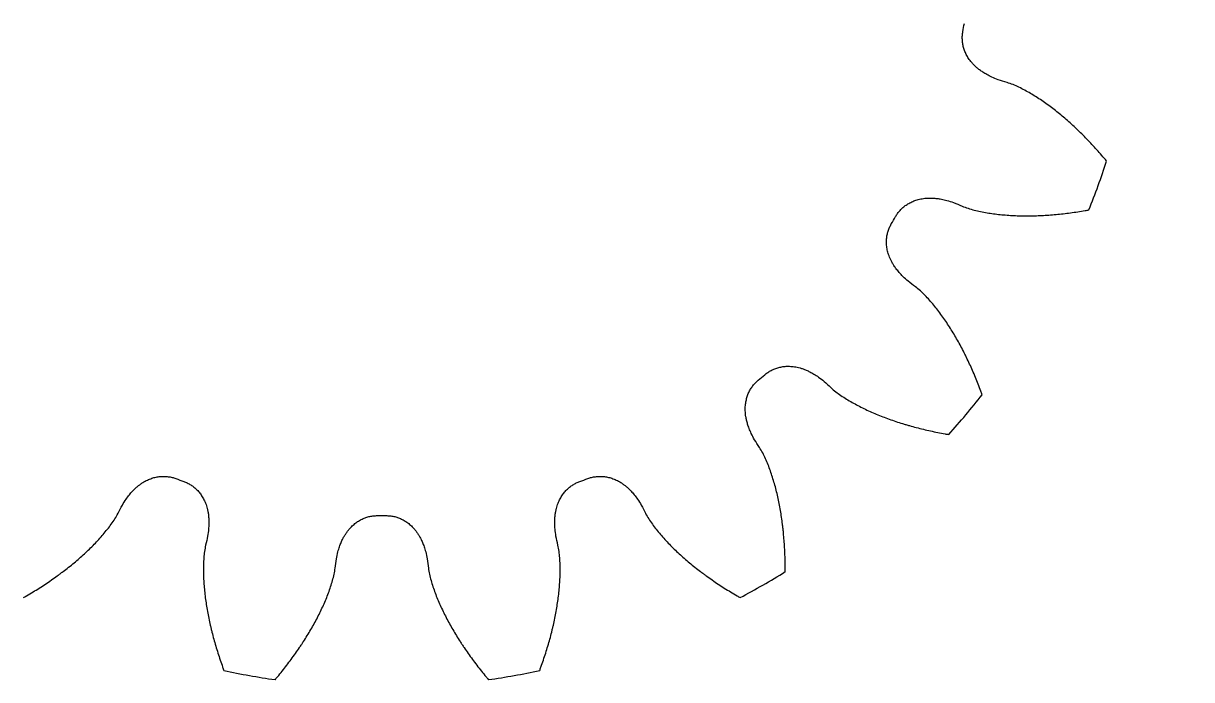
# Model space of a CAD drawing. Header units: millimetres. Extents: x -258 to 255, y -29 to 158.
# Drawn here: x -114.7 to -99.38, y 40.1 to 48.71 of the extents above; entities that cross this region are included whole.
import ezdxf

# ---------------------------------------------------------------- set-up
doc = ezdxf.new("R2010")
doc.units = ezdxf.units.MM
doc.linetypes.add('K5LT_BASIC', pattern=[0])
doc.layers.get('0').update_dxf_attribs({"lineweight": 25, "true_color": 0xffffff})
doc.layers.add('Системный слой', color=7, linetype='Continuous', true_color=0xffffff)

msp = doc.modelspace()

# ---------------------------------------------------------------- linework, layer by layer
at = {"color": 1, "true_color": 0xff0000}
msp.add_arc((-19.529, 150.471), 108.5, 180, 270, dxfattribs=at)
at = {"layer": 'Системный слой', "color": 150, "linetype": 'K5LT_BASIC', "true_color": 0x0080ff}
for radius, start, end in [(7.75, 349.5903, 350.4097), (10, 338.0472, 341.9528), (7.75, 329.5903, 330.4097), (7.75, 309.5903, 310.4097), (10, 318.0472, 321.9528), (7.75, 249.5903, 250.4097), (7.75, 289.5903, 290.4097), (7.75, 269.5903, 270.4097), (10, 298.0472, 301.9528), (10, 258.0472, 261.9528), (10, 278.0472, 281.9528)]:
    msp.add_arc((-110, 50), radius, start, end, dxfattribs=at)
for points, knots in [([(-101.798, 47.933), (-101.837, 47.943), (-101.876, 47.955), (-101.942, 47.98), (-101.971, 47.992), (-102.02, 48.015), (-102.042, 48.026), (-102.081, 48.047), (-102.098, 48.058), (-102.13, 48.078), (-102.144, 48.088), (-102.17, 48.108), (-102.182, 48.117), (-102.204, 48.136), (-102.214, 48.145), (-102.233, 48.164), (-102.242, 48.173), (-102.258, 48.191), (-102.266, 48.2), (-102.28, 48.218), (-102.287, 48.227), (-102.299, 48.245), (-102.305, 48.254), (-102.316, 48.271), (-102.321, 48.28), (-102.331, 48.297), (-102.335, 48.306), (-102.343, 48.324), (-102.347, 48.332), (-102.354, 48.35), (-102.357, 48.359), (-102.363, 48.376), (-102.366, 48.385), (-102.371, 48.402), (-102.373, 48.411), (-102.377, 48.428), (-102.378, 48.437), (-102.381, 48.454), (-102.382, 48.463), (-102.384, 48.48), (-102.384, 48.489), (-102.385, 48.506), (-102.385, 48.515), (-102.385, 48.532), (-102.385, 48.541), (-102.383, 48.558), (-102.383, 48.566), (-102.38, 48.583), (-102.379, 48.591), (-102.378, 48.6)], [0, 0, 0, 0, 5.854901, 5.854901, 10.269165, 10.269165, 13.779951, 13.779951, 16.693338, 16.693338, 19.19466, 19.19466, 21.401799, 21.401799, 23.392849, 23.392849, 25.221349, 25.221349, 26.925104, 26.925104, 28.531501, 28.531501, 30.060835, 30.060835, 31.528456, 31.528456, 32.946191, 32.946191, 34.323314, 34.323314, 35.667219, 35.667219, 36.983893, 36.983893, 38.278266, 38.278266, 39.554465, 39.554465, 40.816004, 40.816004, 42.06593, 42.06593, 43.306939, 43.306939, 44.541469, 44.541469, 45.771776, 45.771776, 47, 47, 47, 47]), ([(-100.885, 47.323), (-100.896, 47.334), (-100.907, 47.345), (-100.942, 47.376), (-100.964, 47.397), (-101.011, 47.438), (-101.034, 47.458), (-101.08, 47.497), (-101.104, 47.517), (-101.151, 47.555), (-101.174, 47.573), (-101.222, 47.609), (-101.246, 47.627), (-101.294, 47.662), (-101.318, 47.679), (-101.367, 47.712), (-101.392, 47.728), (-101.441, 47.759), (-101.466, 47.775), (-101.515, 47.804), (-101.54, 47.818), (-101.591, 47.845), (-101.616, 47.858), (-101.667, 47.882), (-101.693, 47.894), (-101.745, 47.915), (-101.771, 47.924), (-101.798, 47.933)], [15.448024, 15.448024, 15.448024, 15.448024, 16.439941, 16.439941, 18.416238, 18.416238, 20.375045, 20.375045, 22.316363, 22.316363, 24.24019, 24.24019, 26.146525, 26.146525, 28.035367, 28.035367, 29.906712, 29.906712, 31.760556, 31.760556, 33.596892, 33.596892, 35.415699, 35.415699, 37.216921, 37.216921, 39, 39, 39, 39]), ([(-100.492, 46.902), (-100.502, 46.915), (-100.513, 46.927), (-100.545, 46.965), (-100.566, 46.989), (-100.609, 47.038), (-100.63, 47.062), (-100.674, 47.109), (-100.695, 47.133), (-100.739, 47.179), (-100.761, 47.202), (-100.806, 47.247), (-100.828, 47.269), (-100.862, 47.302), (-100.874, 47.313), (-100.885, 47.323)], [3.168327, 3.168327, 3.168327, 3.168327, 4.21491, 4.21491, 6.296135, 6.296135, 8.359872, 8.359872, 10.406121, 10.406121, 12.434883, 12.434883, 14.446156, 14.446156, 15.448024, 15.448024, 15.448024, 15.448024]), ([(-103.261, 46.173), (-103.257, 46.18), (-103.252, 46.188), (-103.243, 46.202), (-103.238, 46.209), (-103.228, 46.223), (-103.223, 46.23), (-103.212, 46.243), (-103.206, 46.249), (-103.195, 46.262), (-103.189, 46.268), (-103.176, 46.281), (-103.17, 46.287), (-103.157, 46.298), (-103.15, 46.304), (-103.136, 46.315), (-103.129, 46.32), (-103.114, 46.33), (-103.106, 46.335), (-103.09, 46.345), (-103.082, 46.349), (-103.066, 46.358), (-103.057, 46.363), (-103.04, 46.371), (-103.031, 46.375), (-103.012, 46.382), (-103.003, 46.385), (-102.983, 46.392), (-102.973, 46.395), (-102.952, 46.4), (-102.941, 46.403), (-102.918, 46.407), (-102.907, 46.409), (-102.883, 46.413), (-102.87, 46.414), (-102.844, 46.416), (-102.83, 46.417), (-102.801, 46.417), (-102.785, 46.417), (-102.753, 46.415), (-102.736, 46.413), (-102.698, 46.409), (-102.679, 46.406), (-102.635, 46.397), (-102.611, 46.392), (-102.558, 46.377), (-102.529, 46.368), (-102.462, 46.344), (-102.425, 46.329), (-102.388, 46.311)], [0, 0, 0, 0, 1.228224, 1.228224, 2.458531, 2.458531, 3.693061, 3.693061, 4.93407, 4.93407, 6.183996, 6.183996, 7.445535, 7.445535, 8.721734, 8.721734, 10.016107, 10.016107, 11.332781, 11.332781, 12.676686, 12.676686, 14.053809, 14.053809, 15.471544, 15.471544, 16.939165, 16.939165, 18.468499, 18.468499, 20.074896, 20.074896, 21.778651, 21.778651, 23.607151, 23.607151, 25.598201, 25.598201, 27.80534, 27.80534, 30.306662, 30.306662, 33.220049, 33.220049, 36.730835, 36.730835, 41.145099, 41.145099, 47, 47, 47, 47]), ([(-102.388, 46.311), (-102.362, 46.301), (-102.336, 46.291), (-102.283, 46.273), (-102.255, 46.266), (-102.201, 46.252), (-102.173, 46.246), (-102.117, 46.234), (-102.089, 46.229), (-102.032, 46.219), (-102.003, 46.215), (-101.945, 46.207), (-101.916, 46.204), (-101.858, 46.198), (-101.828, 46.195), (-101.769, 46.191), (-101.739, 46.189), (-101.679, 46.186), (-101.649, 46.185), (-101.589, 46.184), (-101.558, 46.184), (-101.497, 46.184), (-101.467, 46.184), (-101.405, 46.186), (-101.374, 46.187), (-101.328, 46.19), (-101.312, 46.19), (-101.297, 46.191)], [0, 0, 0, 0, 1.783079, 1.783079, 3.584301, 3.584301, 5.403108, 5.403108, 7.239444, 7.239444, 9.093288, 9.093288, 10.964633, 10.964633, 12.853475, 12.853475, 14.75981, 14.75981, 16.683637, 16.683637, 18.624955, 18.624955, 20.583762, 20.583762, 22.560059, 22.560059, 23.551976, 23.551976, 23.551976, 23.551976]), ([(-101.297, 46.191), (-101.281, 46.192), (-101.266, 46.193), (-101.219, 46.197), (-101.187, 46.199), (-101.124, 46.205), (-101.093, 46.208), (-101.029, 46.215), (-100.998, 46.219), (-100.934, 46.228), (-100.902, 46.232), (-100.838, 46.242), (-100.806, 46.247), (-100.757, 46.256), (-100.741, 46.259), (-100.725, 46.262)], [23.551976, 23.551976, 23.551976, 23.551976, 24.553844, 24.553844, 26.565118, 26.565118, 28.593879, 28.593879, 30.640128, 30.640128, 32.703865, 32.703865, 34.78509, 34.78509, 35.831673, 35.831673, 35.831673, 35.831673]), ([(-103, 45.252), (-103.033, 45.275), (-103.065, 45.3), (-103.119, 45.346), (-103.142, 45.367), (-103.181, 45.405), (-103.197, 45.423), (-103.226, 45.457), (-103.239, 45.472), (-103.262, 45.502), (-103.272, 45.516), (-103.289, 45.544), (-103.297, 45.557), (-103.312, 45.582), (-103.318, 45.594), (-103.329, 45.618), (-103.335, 45.63), (-103.344, 45.652), (-103.348, 45.663), (-103.355, 45.685), (-103.358, 45.696), (-103.364, 45.717), (-103.367, 45.727), (-103.371, 45.747), (-103.373, 45.757), (-103.376, 45.777), (-103.377, 45.787), (-103.378, 45.806), (-103.379, 45.816), (-103.38, 45.834), (-103.38, 45.844), (-103.379, 45.862), (-103.379, 45.871), (-103.377, 45.889), (-103.376, 45.898), (-103.374, 45.916), (-103.372, 45.925), (-103.369, 45.942), (-103.367, 45.95), (-103.363, 45.967), (-103.36, 45.975), (-103.355, 45.992), (-103.352, 46), (-103.346, 46.016), (-103.343, 46.024), (-103.336, 46.04), (-103.332, 46.047), (-103.325, 46.062), (-103.32, 46.07), (-103.316, 46.077)], [0, 0, 0, 0, 5.854901, 5.854901, 10.269165, 10.269165, 13.779951, 13.779951, 16.693338, 16.693338, 19.19466, 19.19466, 21.401799, 21.401799, 23.392849, 23.392849, 25.221349, 25.221349, 26.925104, 26.925104, 28.531501, 28.531501, 30.060835, 30.060835, 31.528456, 31.528456, 32.946191, 32.946191, 34.323314, 34.323314, 35.667219, 35.667219, 36.983893, 36.983893, 38.278266, 38.278266, 39.554465, 39.554465, 40.816004, 40.816004, 42.06593, 42.06593, 43.306939, 43.306939, 44.541469, 44.541469, 45.771776, 45.771776, 47, 47, 47, 47]), ([(-102.35, 44.367), (-102.357, 44.381), (-102.364, 44.395), (-102.385, 44.436), (-102.4, 44.464), (-102.429, 44.518), (-102.444, 44.545), (-102.474, 44.597), (-102.49, 44.624), (-102.521, 44.675), (-102.537, 44.701), (-102.569, 44.751), (-102.586, 44.776), (-102.619, 44.825), (-102.636, 44.85), (-102.67, 44.897), (-102.688, 44.921), (-102.723, 44.967), (-102.741, 44.99), (-102.778, 45.034), (-102.797, 45.056), (-102.835, 45.099), (-102.854, 45.12), (-102.894, 45.16), (-102.914, 45.18), (-102.956, 45.217), (-102.977, 45.235), (-103, 45.252)], [15.448024, 15.448024, 15.448024, 15.448024, 16.439941, 16.439941, 18.416238, 18.416238, 20.375045, 20.375045, 22.316363, 22.316363, 24.24019, 24.24019, 26.146525, 26.146525, 28.035367, 28.035367, 29.906712, 29.906712, 31.760556, 31.760556, 33.596892, 33.596892, 35.415699, 35.415699, 37.216921, 37.216921, 39, 39, 39, 39]), ([(-102.125, 43.837), (-102.13, 43.852), (-102.136, 43.868), (-102.153, 43.914), (-102.165, 43.944), (-102.188, 44.004), (-102.2, 44.034), (-102.225, 44.094), (-102.237, 44.123), (-102.263, 44.182), (-102.276, 44.211), (-102.302, 44.268), (-102.316, 44.297), (-102.336, 44.339), (-102.343, 44.353), (-102.35, 44.367)], [3.168327, 3.168327, 3.168327, 3.168327, 4.21491, 4.21491, 6.296135, 6.296135, 8.359872, 8.359872, 10.406121, 10.406121, 12.434883, 12.434883, 14.446156, 14.446156, 15.448024, 15.448024, 15.448024, 15.448024]), ([(-104.976, 44.099), (-104.97, 44.104), (-104.963, 44.11), (-104.949, 44.12), (-104.942, 44.125), (-104.928, 44.135), (-104.921, 44.139), (-104.906, 44.148), (-104.899, 44.152), (-104.884, 44.16), (-104.876, 44.164), (-104.86, 44.171), (-104.852, 44.174), (-104.836, 44.181), (-104.827, 44.184), (-104.81, 44.189), (-104.802, 44.192), (-104.784, 44.196), (-104.775, 44.198), (-104.757, 44.202), (-104.748, 44.204), (-104.73, 44.206), (-104.72, 44.207), (-104.701, 44.209), (-104.691, 44.21), (-104.671, 44.21), (-104.661, 44.21), (-104.64, 44.209), (-104.63, 44.209), (-104.608, 44.207), (-104.597, 44.205), (-104.574, 44.202), (-104.563, 44.2), (-104.539, 44.195), (-104.526, 44.192), (-104.501, 44.185), (-104.488, 44.18), (-104.46, 44.171), (-104.446, 44.165), (-104.416, 44.152), (-104.4, 44.145), (-104.367, 44.128), (-104.349, 44.118), (-104.311, 44.096), (-104.291, 44.082), (-104.246, 44.051), (-104.222, 44.032), (-104.167, 43.986), (-104.137, 43.959), (-104.109, 43.93)], [0, 0, 0, 0, 1.228224, 1.228224, 2.458531, 2.458531, 3.693061, 3.693061, 4.93407, 4.93407, 6.183996, 6.183996, 7.445535, 7.445535, 8.721734, 8.721734, 10.016107, 10.016107, 11.332781, 11.332781, 12.676686, 12.676686, 14.053809, 14.053809, 15.471544, 15.471544, 16.939165, 16.939165, 18.468499, 18.468499, 20.074896, 20.074896, 21.778651, 21.778651, 23.607151, 23.607151, 25.598201, 25.598201, 27.80534, 27.80534, 30.306662, 30.306662, 33.220049, 33.220049, 36.730835, 36.730835, 41.145099, 41.145099, 47, 47, 47, 47]), ([(-105.046, 43.144), (-105.069, 43.177), (-105.091, 43.212), (-105.126, 43.273), (-105.14, 43.3), (-105.163, 43.35), (-105.173, 43.372), (-105.189, 43.414), (-105.196, 43.433), (-105.206, 43.469), (-105.211, 43.486), (-105.218, 43.517), (-105.221, 43.532), (-105.226, 43.561), (-105.228, 43.575), (-105.23, 43.601), (-105.231, 43.614), (-105.232, 43.638), (-105.232, 43.65), (-105.232, 43.673), (-105.231, 43.684), (-105.229, 43.705), (-105.228, 43.716), (-105.225, 43.737), (-105.223, 43.747), (-105.219, 43.766), (-105.217, 43.776), (-105.212, 43.794), (-105.21, 43.804), (-105.204, 43.821), (-105.2, 43.83), (-105.194, 43.847), (-105.19, 43.856), (-105.183, 43.872), (-105.179, 43.88), (-105.17, 43.896), (-105.166, 43.904), (-105.157, 43.919), (-105.152, 43.926), (-105.142, 43.94), (-105.137, 43.947), (-105.127, 43.961), (-105.121, 43.968), (-105.11, 43.981), (-105.104, 43.987), (-105.093, 43.999), (-105.086, 44.005), (-105.074, 44.017), (-105.068, 44.022), (-105.061, 44.028)], [0, 0, 0, 0, 5.854901, 5.854901, 10.269165, 10.269165, 13.779951, 13.779951, 16.693338, 16.693338, 19.19466, 19.19466, 21.401799, 21.401799, 23.392849, 23.392849, 25.221349, 25.221349, 26.925104, 26.925104, 28.531501, 28.531501, 30.060835, 30.060835, 31.528456, 31.528456, 32.946191, 32.946191, 34.323314, 34.323314, 35.667219, 35.667219, 36.983893, 36.983893, 38.278266, 38.278266, 39.554465, 39.554465, 40.816004, 40.816004, 42.06593, 42.06593, 43.306939, 43.306939, 44.541469, 44.541469, 45.771776, 45.771776, 47, 47, 47, 47]), ([(-104.109, 43.93), (-104.088, 43.911), (-104.067, 43.893), (-104.023, 43.859), (-104, 43.842), (-103.953, 43.81), (-103.929, 43.795), (-103.88, 43.765), (-103.856, 43.75), (-103.805, 43.722), (-103.78, 43.708), (-103.728, 43.681), (-103.702, 43.668), (-103.649, 43.642), (-103.622, 43.63), (-103.568, 43.605), (-103.541, 43.593), (-103.486, 43.57), (-103.458, 43.559), (-103.401, 43.537), (-103.373, 43.527), (-103.315, 43.506), (-103.286, 43.496), (-103.228, 43.476), (-103.198, 43.467), (-103.154, 43.453), (-103.139, 43.449), (-103.124, 43.444)], [0, 0, 0, 0, 1.783079, 1.783079, 3.584301, 3.584301, 5.403108, 5.403108, 7.239444, 7.239444, 9.093288, 9.093288, 10.964633, 10.964633, 12.853475, 12.853475, 14.75981, 14.75981, 16.683637, 16.683637, 18.624955, 18.624955, 20.583762, 20.583762, 22.560059, 22.560059, 23.551976, 23.551976, 23.551976, 23.551976]), ([(-103.124, 43.444), (-103.109, 43.44), (-103.094, 43.436), (-103.049, 43.423), (-103.019, 43.414), (-102.957, 43.398), (-102.927, 43.391), (-102.865, 43.376), (-102.833, 43.368), (-102.771, 43.355), (-102.739, 43.348), (-102.675, 43.335), (-102.643, 43.329), (-102.595, 43.32), (-102.579, 43.318), (-102.563, 43.315)], [23.551976, 23.551976, 23.551976, 23.551976, 24.553844, 24.553844, 26.565118, 26.565118, 28.593879, 28.593879, 30.640128, 30.640128, 32.703865, 32.703865, 34.78509, 34.78509, 35.831673, 35.831673, 35.831673, 35.831673]), ([(-104.738, 42.09), (-104.74, 42.106), (-104.742, 42.121), (-104.747, 42.167), (-104.752, 42.198), (-104.761, 42.259), (-104.765, 42.289), (-104.776, 42.349), (-104.781, 42.379), (-104.793, 42.439), (-104.799, 42.468), (-104.812, 42.526), (-104.819, 42.555), (-104.834, 42.613), (-104.841, 42.642), (-104.858, 42.698), (-104.866, 42.726), (-104.884, 42.782), (-104.893, 42.809), (-104.912, 42.864), (-104.922, 42.891), (-104.943, 42.944), (-104.955, 42.97), (-104.978, 43.022), (-104.99, 43.047), (-105.016, 43.097), (-105.031, 43.121), (-105.046, 43.144)], [15.448024, 15.448024, 15.448024, 15.448024, 16.439941, 16.439941, 18.416238, 18.416238, 20.375045, 20.375045, 22.316363, 22.316363, 24.24019, 24.24019, 26.146525, 26.146525, 28.035367, 28.035367, 29.906712, 29.906712, 31.760556, 31.760556, 33.596892, 33.596892, 35.415699, 35.415699, 37.216921, 37.216921, 39, 39, 39, 39]), ([(-113.46, 42.281), (-113.443, 42.318), (-113.424, 42.354), (-113.388, 42.415), (-113.372, 42.441), (-113.341, 42.486), (-113.326, 42.506), (-113.298, 42.54), (-113.285, 42.556), (-113.259, 42.583), (-113.247, 42.595), (-113.223, 42.618), (-113.212, 42.628), (-113.189, 42.646), (-113.178, 42.654), (-113.157, 42.67), (-113.146, 42.677), (-113.126, 42.69), (-113.116, 42.696), (-113.095, 42.707), (-113.085, 42.712), (-113.066, 42.721), (-113.056, 42.725), (-113.037, 42.733), (-113.027, 42.737), (-113.008, 42.743), (-112.999, 42.746), (-112.98, 42.751), (-112.971, 42.753), (-112.953, 42.757), (-112.943, 42.759), (-112.925, 42.761), (-112.916, 42.762), (-112.898, 42.764), (-112.889, 42.765), (-112.872, 42.765), (-112.863, 42.765), (-112.845, 42.765), (-112.836, 42.765), (-112.819, 42.763), (-112.81, 42.762), (-112.793, 42.76), (-112.785, 42.759), (-112.768, 42.756), (-112.76, 42.754), (-112.743, 42.75), (-112.735, 42.747), (-112.719, 42.742), (-112.711, 42.739), (-112.703, 42.737)], [0, 0, 0, 0, 5.854901, 5.854901, 10.269165, 10.269165, 13.779951, 13.779951, 16.693338, 16.693338, 19.19466, 19.19466, 21.401799, 21.401799, 23.392849, 23.392849, 25.221349, 25.221349, 26.925104, 26.925104, 28.531501, 28.531501, 30.060835, 30.060835, 31.528456, 31.528456, 32.946191, 32.946191, 34.323314, 34.323314, 35.667219, 35.667219, 36.983893, 36.983893, 38.278266, 38.278266, 39.554465, 39.554465, 40.816004, 40.816004, 42.06593, 42.06593, 43.306939, 43.306939, 44.541469, 44.541469, 45.771776, 45.771776, 47, 47, 47, 47]), ([(-107.297, 42.737), (-107.289, 42.739), (-107.281, 42.742), (-107.265, 42.747), (-107.257, 42.75), (-107.24, 42.754), (-107.232, 42.756), (-107.215, 42.759), (-107.207, 42.76), (-107.19, 42.762), (-107.181, 42.763), (-107.164, 42.765), (-107.155, 42.765), (-107.137, 42.765), (-107.128, 42.765), (-107.111, 42.765), (-107.102, 42.764), (-107.084, 42.762), (-107.075, 42.761), (-107.057, 42.759), (-107.047, 42.757), (-107.029, 42.753), (-107.02, 42.751), (-107.001, 42.746), (-106.992, 42.743), (-106.973, 42.737), (-106.963, 42.733), (-106.944, 42.725), (-106.934, 42.721), (-106.915, 42.712), (-106.905, 42.707), (-106.884, 42.696), (-106.874, 42.69), (-106.854, 42.677), (-106.843, 42.67), (-106.822, 42.654), (-106.811, 42.646), (-106.788, 42.628), (-106.777, 42.618), (-106.753, 42.595), (-106.741, 42.583), (-106.715, 42.556), (-106.702, 42.54), (-106.674, 42.506), (-106.659, 42.486), (-106.628, 42.441), (-106.612, 42.415), (-106.576, 42.354), (-106.557, 42.318), (-106.54, 42.281)], [0, 0, 0, 0, 1.228224, 1.228224, 2.458531, 2.458531, 3.693061, 3.693061, 4.93407, 4.93407, 6.183996, 6.183996, 7.445535, 7.445535, 8.721734, 8.721734, 10.016107, 10.016107, 11.332781, 11.332781, 12.676686, 12.676686, 14.053809, 14.053809, 15.471544, 15.471544, 16.939165, 16.939165, 18.468499, 18.468499, 20.074896, 20.074896, 21.778651, 21.778651, 23.607151, 23.607151, 25.598201, 25.598201, 27.80534, 27.80534, 30.306662, 30.306662, 33.220049, 33.220049, 36.730835, 36.730835, 41.145099, 41.145099, 47, 47, 47, 47]), ([(-112.599, 42.699), (-112.59, 42.696), (-112.583, 42.693), (-112.567, 42.686), (-112.559, 42.683), (-112.544, 42.675), (-112.536, 42.671), (-112.521, 42.663), (-112.514, 42.658), (-112.499, 42.649), (-112.492, 42.644), (-112.478, 42.634), (-112.471, 42.629), (-112.457, 42.618), (-112.451, 42.612), (-112.437, 42.6), (-112.431, 42.594), (-112.418, 42.581), (-112.412, 42.575), (-112.4, 42.561), (-112.394, 42.554), (-112.382, 42.539), (-112.377, 42.531), (-112.366, 42.515), (-112.36, 42.507), (-112.35, 42.49), (-112.345, 42.481), (-112.335, 42.463), (-112.33, 42.453), (-112.321, 42.434), (-112.317, 42.423), (-112.308, 42.402), (-112.304, 42.391), (-112.297, 42.368), (-112.293, 42.356), (-112.287, 42.33), (-112.284, 42.316), (-112.278, 42.288), (-112.276, 42.273), (-112.272, 42.241), (-112.271, 42.223), (-112.269, 42.186), (-112.268, 42.166), (-112.269, 42.121), (-112.271, 42.097), (-112.275, 42.042), (-112.28, 42.012), (-112.291, 41.942), (-112.3, 41.902), (-112.311, 41.863)], [0, 0, 0, 0, 1.228224, 1.228224, 2.458531, 2.458531, 3.693061, 3.693061, 4.93407, 4.93407, 6.183996, 6.183996, 7.445535, 7.445535, 8.721734, 8.721734, 10.016107, 10.016107, 11.332781, 11.332781, 12.676686, 12.676686, 14.053809, 14.053809, 15.471544, 15.471544, 16.939165, 16.939165, 18.468499, 18.468499, 20.074896, 20.074896, 21.778651, 21.778651, 23.607151, 23.607151, 25.598201, 25.598201, 27.80534, 27.80534, 30.306662, 30.306662, 33.220049, 33.220049, 36.730835, 36.730835, 41.145099, 41.145099, 47, 47, 47, 47]), ([(-107.689, 41.863), (-107.7, 41.902), (-107.709, 41.942), (-107.72, 42.012), (-107.725, 42.042), (-107.729, 42.097), (-107.731, 42.121), (-107.732, 42.166), (-107.731, 42.186), (-107.729, 42.223), (-107.728, 42.241), (-107.724, 42.273), (-107.722, 42.288), (-107.716, 42.316), (-107.713, 42.33), (-107.707, 42.356), (-107.703, 42.368), (-107.696, 42.391), (-107.692, 42.402), (-107.683, 42.423), (-107.679, 42.434), (-107.67, 42.453), (-107.665, 42.463), (-107.655, 42.481), (-107.65, 42.49), (-107.64, 42.507), (-107.634, 42.515), (-107.623, 42.531), (-107.618, 42.539), (-107.606, 42.554), (-107.6, 42.561), (-107.588, 42.575), (-107.582, 42.581), (-107.569, 42.594), (-107.563, 42.6), (-107.549, 42.612), (-107.543, 42.618), (-107.529, 42.629), (-107.522, 42.634), (-107.508, 42.644), (-107.501, 42.649), (-107.486, 42.658), (-107.479, 42.663), (-107.464, 42.671), (-107.456, 42.675), (-107.441, 42.683), (-107.433, 42.686), (-107.417, 42.693), (-107.41, 42.696), (-107.401, 42.699)], [0, 0, 0, 0, 5.854901, 5.854901, 10.269165, 10.269165, 13.779951, 13.779951, 16.693338, 16.693338, 19.19466, 19.19466, 21.401799, 21.401799, 23.392849, 23.392849, 25.221349, 25.221349, 26.925104, 26.925104, 28.531501, 28.531501, 30.060835, 30.060835, 31.528456, 31.528456, 32.946191, 32.946191, 34.323314, 34.323314, 35.667219, 35.667219, 36.983893, 36.983893, 38.278266, 38.278266, 39.554465, 39.554465, 40.816004, 40.816004, 42.06593, 42.06593, 43.306939, 43.306939, 44.541469, 44.541469, 45.771776, 45.771776, 47, 47, 47, 47]), ([(-114.219, 41.488), (-114.206, 41.497), (-114.194, 41.507), (-114.157, 41.535), (-114.132, 41.554), (-114.084, 41.592), (-114.06, 41.611), (-114.014, 41.65), (-113.99, 41.67), (-113.945, 41.71), (-113.923, 41.73), (-113.878, 41.771), (-113.857, 41.791), (-113.814, 41.832), (-113.793, 41.853), (-113.752, 41.896), (-113.732, 41.917), (-113.693, 41.96), (-113.674, 41.982), (-113.636, 42.026), (-113.618, 42.048), (-113.583, 42.093), (-113.565, 42.115), (-113.533, 42.162), (-113.516, 42.185), (-113.487, 42.232), (-113.473, 42.257), (-113.46, 42.281)], [15.448024, 15.448024, 15.448024, 15.448024, 16.439941, 16.439941, 18.416238, 18.416238, 20.375045, 20.375045, 22.316363, 22.316363, 24.24019, 24.24019, 26.146525, 26.146525, 28.035367, 28.035367, 29.906712, 29.906712, 31.760556, 31.760556, 33.596892, 33.596892, 35.415699, 35.415699, 37.216921, 37.216921, 39, 39, 39, 39]), ([(-110.612, 41.563), (-110.608, 41.604), (-110.603, 41.644), (-110.59, 41.714), (-110.584, 41.744), (-110.569, 41.797), (-110.562, 41.82), (-110.548, 41.862), (-110.541, 41.881), (-110.526, 41.916), (-110.519, 41.931), (-110.504, 41.96), (-110.497, 41.974), (-110.482, 41.999), (-110.474, 42.01), (-110.459, 42.032), (-110.452, 42.042), (-110.437, 42.062), (-110.429, 42.071), (-110.414, 42.088), (-110.407, 42.096), (-110.391, 42.112), (-110.384, 42.119), (-110.368, 42.133), (-110.361, 42.139), (-110.345, 42.152), (-110.337, 42.158), (-110.321, 42.169), (-110.313, 42.174), (-110.297, 42.184), (-110.289, 42.189), (-110.273, 42.197), (-110.265, 42.202), (-110.249, 42.209), (-110.24, 42.213), (-110.224, 42.22), (-110.216, 42.223), (-110.199, 42.228), (-110.191, 42.231), (-110.174, 42.236), (-110.166, 42.238), (-110.149, 42.241), (-110.14, 42.243), (-110.123, 42.246), (-110.115, 42.247), (-110.098, 42.249), (-110.089, 42.249), (-110.072, 42.25), (-110.064, 42.25), (-110.055, 42.25)], [0, 0, 0, 0, 5.854901, 5.854901, 10.269165, 10.269165, 13.779951, 13.779951, 16.693338, 16.693338, 19.19466, 19.19466, 21.401799, 21.401799, 23.392849, 23.392849, 25.221349, 25.221349, 26.925104, 26.925104, 28.531501, 28.531501, 30.060835, 30.060835, 31.528456, 31.528456, 32.946191, 32.946191, 34.323314, 34.323314, 35.667219, 35.667219, 36.983893, 36.983893, 38.278266, 38.278266, 39.554465, 39.554465, 40.816004, 40.816004, 42.06593, 42.06593, 43.306939, 43.306939, 44.541469, 44.541469, 45.771776, 45.771776, 47, 47, 47, 47]), ([(-109.945, 42.25), (-109.936, 42.25), (-109.928, 42.25), (-109.911, 42.249), (-109.902, 42.249), (-109.885, 42.247), (-109.877, 42.246), (-109.86, 42.243), (-109.851, 42.241), (-109.834, 42.238), (-109.826, 42.236), (-109.809, 42.231), (-109.801, 42.228), (-109.784, 42.223), (-109.776, 42.22), (-109.76, 42.213), (-109.751, 42.209), (-109.735, 42.202), (-109.727, 42.197), (-109.711, 42.189), (-109.703, 42.184), (-109.687, 42.174), (-109.679, 42.169), (-109.663, 42.158), (-109.655, 42.152), (-109.639, 42.139), (-109.632, 42.133), (-109.616, 42.119), (-109.609, 42.112), (-109.593, 42.096), (-109.586, 42.088), (-109.571, 42.071), (-109.563, 42.062), (-109.548, 42.042), (-109.541, 42.032), (-109.526, 42.01), (-109.518, 41.999), (-109.503, 41.974), (-109.496, 41.96), (-109.481, 41.931), (-109.474, 41.916), (-109.459, 41.881), (-109.452, 41.862), (-109.438, 41.82), (-109.431, 41.797), (-109.416, 41.744), (-109.41, 41.714), (-109.397, 41.644), (-109.392, 41.604), (-109.388, 41.563)], [0, 0, 0, 0, 1.228224, 1.228224, 2.458531, 2.458531, 3.693061, 3.693061, 4.93407, 4.93407, 6.183996, 6.183996, 7.445535, 7.445535, 8.721734, 8.721734, 10.016107, 10.016107, 11.332781, 11.332781, 12.676686, 12.676686, 14.053809, 14.053809, 15.471544, 15.471544, 16.939165, 16.939165, 18.468499, 18.468499, 20.074896, 20.074896, 21.778651, 21.778651, 23.607151, 23.607151, 25.598201, 25.598201, 27.80534, 27.80534, 30.306662, 30.306662, 33.220049, 33.220049, 36.730835, 36.730835, 41.145099, 41.145099, 47, 47, 47, 47]), ([(-106.54, 42.281), (-106.527, 42.257), (-106.513, 42.232), (-106.484, 42.185), (-106.467, 42.162), (-106.435, 42.115), (-106.417, 42.093), (-106.382, 42.048), (-106.364, 42.026), (-106.326, 41.982), (-106.307, 41.96), (-106.268, 41.917), (-106.248, 41.896), (-106.207, 41.853), (-106.186, 41.832), (-106.143, 41.791), (-106.122, 41.771), (-106.077, 41.73), (-106.055, 41.71), (-106.01, 41.67), (-105.986, 41.65), (-105.94, 41.611), (-105.916, 41.592), (-105.868, 41.554), (-105.843, 41.535), (-105.806, 41.507), (-105.794, 41.497), (-105.781, 41.488)], [0, 0, 0, 0, 1.783079, 1.783079, 3.584301, 3.584301, 5.403108, 5.403108, 7.239444, 7.239444, 9.093288, 9.093288, 10.964633, 10.964633, 12.853475, 12.853475, 14.75981, 14.75981, 16.683637, 16.683637, 18.624955, 18.624955, 20.583762, 20.583762, 22.560059, 22.560059, 23.551976, 23.551976, 23.551976, 23.551976]), ([(-104.708, 41.515), (-104.708, 41.532), (-104.708, 41.548), (-104.708, 41.597), (-104.708, 41.629), (-104.71, 41.694), (-104.711, 41.727), (-104.714, 41.791), (-104.715, 41.823), (-104.719, 41.886), (-104.721, 41.918), (-104.727, 41.981), (-104.73, 42.012), (-104.734, 42.059), (-104.736, 42.075), (-104.738, 42.09)], [3.168327, 3.168327, 3.168327, 3.168327, 4.21491, 4.21491, 6.296135, 6.296135, 8.359872, 8.359872, 10.406121, 10.406121, 12.434883, 12.434883, 14.446156, 14.446156, 15.448024, 15.448024, 15.448024, 15.448024]), ([(-112.311, 41.863), (-112.317, 41.836), (-112.322, 41.808), (-112.33, 41.753), (-112.332, 41.725), (-112.337, 41.668), (-112.338, 41.64), (-112.34, 41.583), (-112.34, 41.554), (-112.34, 41.496), (-112.339, 41.467), (-112.337, 41.409), (-112.335, 41.38), (-112.331, 41.321), (-112.328, 41.292), (-112.322, 41.233), (-112.319, 41.203), (-112.311, 41.143), (-112.307, 41.114), (-112.297, 41.054), (-112.292, 41.024), (-112.282, 40.964), (-112.276, 40.934), (-112.263, 40.873), (-112.257, 40.843), (-112.247, 40.798), (-112.243, 40.783), (-112.239, 40.768)], [0, 0, 0, 0, 1.783079, 1.783079, 3.584301, 3.584301, 5.403108, 5.403108, 7.239444, 7.239444, 9.093288, 9.093288, 10.964633, 10.964633, 12.853475, 12.853475, 14.75981, 14.75981, 16.683637, 16.683637, 18.624955, 18.624955, 20.583762, 20.583762, 22.560059, 22.560059, 23.551976, 23.551976, 23.551976, 23.551976]), ([(-107.761, 40.768), (-107.757, 40.783), (-107.753, 40.798), (-107.743, 40.843), (-107.737, 40.873), (-107.724, 40.934), (-107.718, 40.964), (-107.708, 41.024), (-107.703, 41.054), (-107.693, 41.114), (-107.689, 41.143), (-107.681, 41.203), (-107.678, 41.233), (-107.672, 41.292), (-107.669, 41.321), (-107.665, 41.38), (-107.663, 41.409), (-107.661, 41.467), (-107.66, 41.496), (-107.66, 41.554), (-107.66, 41.583), (-107.662, 41.64), (-107.663, 41.668), (-107.668, 41.725), (-107.67, 41.753), (-107.678, 41.808), (-107.683, 41.836), (-107.689, 41.863)], [15.448024, 15.448024, 15.448024, 15.448024, 16.439941, 16.439941, 18.416238, 18.416238, 20.375045, 20.375045, 22.316363, 22.316363, 24.24019, 24.24019, 26.146525, 26.146525, 28.035367, 28.035367, 29.906712, 29.906712, 31.760556, 31.760556, 33.596892, 33.596892, 35.415699, 35.415699, 37.216921, 37.216921, 39, 39, 39, 39]), ([(-111.053, 40.559), (-111.045, 40.572), (-111.036, 40.585), (-111.011, 40.624), (-110.994, 40.65), (-110.962, 40.702), (-110.947, 40.728), (-110.916, 40.781), (-110.901, 40.808), (-110.872, 40.861), (-110.857, 40.887), (-110.83, 40.94), (-110.817, 40.967), (-110.791, 41.021), (-110.778, 41.047), (-110.754, 41.101), (-110.742, 41.128), (-110.72, 41.182), (-110.71, 41.209), (-110.69, 41.263), (-110.68, 41.29), (-110.662, 41.344), (-110.654, 41.372), (-110.639, 41.426), (-110.631, 41.453), (-110.62, 41.508), (-110.615, 41.536), (-110.612, 41.563)], [15.448024, 15.448024, 15.448024, 15.448024, 16.439941, 16.439941, 18.416238, 18.416238, 20.375045, 20.375045, 22.316363, 22.316363, 24.24019, 24.24019, 26.146525, 26.146525, 28.035367, 28.035367, 29.906712, 29.906712, 31.760556, 31.760556, 33.596892, 33.596892, 35.415699, 35.415699, 37.216921, 37.216921, 39, 39, 39, 39]), ([(-109.388, 41.563), (-109.385, 41.536), (-109.38, 41.508), (-109.369, 41.453), (-109.361, 41.426), (-109.346, 41.372), (-109.338, 41.344), (-109.32, 41.29), (-109.31, 41.263), (-109.29, 41.209), (-109.28, 41.182), (-109.258, 41.128), (-109.246, 41.101), (-109.222, 41.047), (-109.209, 41.021), (-109.183, 40.967), (-109.17, 40.94), (-109.143, 40.887), (-109.128, 40.861), (-109.099, 40.808), (-109.084, 40.781), (-109.053, 40.728), (-109.038, 40.702), (-109.006, 40.65), (-108.989, 40.624), (-108.964, 40.585), (-108.955, 40.572), (-108.947, 40.559)], [0, 0, 0, 0, 1.783079, 1.783079, 3.584301, 3.584301, 5.403108, 5.403108, 7.239444, 7.239444, 9.093288, 9.093288, 10.964633, 10.964633, 12.853475, 12.853475, 14.75981, 14.75981, 16.683637, 16.683637, 18.624955, 18.624955, 20.583762, 20.583762, 22.560059, 22.560059, 23.551976, 23.551976, 23.551976, 23.551976]), ([(-114.702, 41.174), (-114.688, 41.183), (-114.674, 41.191), (-114.631, 41.215), (-114.603, 41.232), (-114.548, 41.266), (-114.52, 41.283), (-114.466, 41.317), (-114.439, 41.335), (-114.386, 41.37), (-114.36, 41.388), (-114.308, 41.424), (-114.282, 41.442), (-114.244, 41.47), (-114.231, 41.479), (-114.219, 41.488)], [3.168327, 3.168327, 3.168327, 3.168327, 4.21491, 4.21491, 6.296135, 6.296135, 8.359872, 8.359872, 10.406121, 10.406121, 12.434883, 12.434883, 14.446156, 14.446156, 15.448024, 15.448024, 15.448024, 15.448024]), ([(-105.781, 41.488), (-105.769, 41.479), (-105.756, 41.47), (-105.718, 41.442), (-105.692, 41.424), (-105.64, 41.388), (-105.614, 41.37), (-105.561, 41.335), (-105.534, 41.317), (-105.48, 41.283), (-105.452, 41.266), (-105.397, 41.232), (-105.369, 41.215), (-105.326, 41.191), (-105.312, 41.183), (-105.298, 41.174)], [23.551976, 23.551976, 23.551976, 23.551976, 24.553844, 24.553844, 26.565118, 26.565118, 28.593879, 28.593879, 30.640128, 30.640128, 32.703865, 32.703865, 34.78509, 34.78509, 35.831673, 35.831673, 35.831673, 35.831673]), ([(-112.239, 40.768), (-112.236, 40.752), (-112.232, 40.737), (-112.221, 40.692), (-112.213, 40.661), (-112.196, 40.6), (-112.187, 40.57), (-112.169, 40.508), (-112.16, 40.478), (-112.14, 40.416), (-112.13, 40.386), (-112.11, 40.324), (-112.099, 40.294), (-112.082, 40.248), (-112.077, 40.232), (-112.071, 40.217)], [23.551976, 23.551976, 23.551976, 23.551976, 24.553844, 24.553844, 26.565118, 26.565118, 28.593879, 28.593879, 30.640128, 30.640128, 32.703865, 32.703865, 34.78509, 34.78509, 35.831673, 35.831673, 35.831673, 35.831673]), ([(-107.929, 40.217), (-107.923, 40.232), (-107.918, 40.248), (-107.901, 40.294), (-107.89, 40.324), (-107.87, 40.386), (-107.86, 40.416), (-107.84, 40.478), (-107.831, 40.508), (-107.813, 40.57), (-107.804, 40.6), (-107.787, 40.661), (-107.779, 40.692), (-107.768, 40.737), (-107.764, 40.752), (-107.761, 40.768)], [3.168328, 3.168328, 3.168328, 3.168328, 4.21491, 4.21491, 6.296135, 6.296135, 8.359872, 8.359872, 10.406121, 10.406121, 12.434883, 12.434883, 14.446156, 14.446156, 15.448024, 15.448024, 15.448024, 15.448024]), ([(-111.4, 40.098), (-111.389, 40.111), (-111.379, 40.123), (-111.347, 40.161), (-111.327, 40.186), (-111.286, 40.237), (-111.266, 40.262), (-111.227, 40.313), (-111.208, 40.339), (-111.17, 40.39), (-111.151, 40.416), (-111.115, 40.468), (-111.097, 40.493), (-111.071, 40.532), (-111.062, 40.545), (-111.053, 40.559)], [3.168327, 3.168327, 3.168327, 3.168327, 4.21491, 4.21491, 6.296135, 6.296135, 8.359872, 8.359872, 10.406121, 10.406121, 12.434883, 12.434883, 14.446156, 14.446156, 15.448024, 15.448024, 15.448024, 15.448024]), ([(-108.947, 40.559), (-108.938, 40.545), (-108.929, 40.532), (-108.903, 40.493), (-108.885, 40.468), (-108.849, 40.416), (-108.83, 40.39), (-108.792, 40.339), (-108.773, 40.313), (-108.734, 40.262), (-108.714, 40.237), (-108.673, 40.186), (-108.653, 40.161), (-108.621, 40.123), (-108.611, 40.111), (-108.6, 40.098)], [23.551976, 23.551976, 23.551976, 23.551976, 24.553844, 24.553844, 26.565118, 26.565118, 28.593879, 28.593879, 30.640128, 30.640128, 32.703865, 32.703865, 34.78509, 34.78509, 35.831673, 35.831673, 35.831673, 35.831673])]:
    msp.add_open_spline(points, degree=3, knots=knots, dxfattribs=at)

doc.saveas('drawing.dxf')
